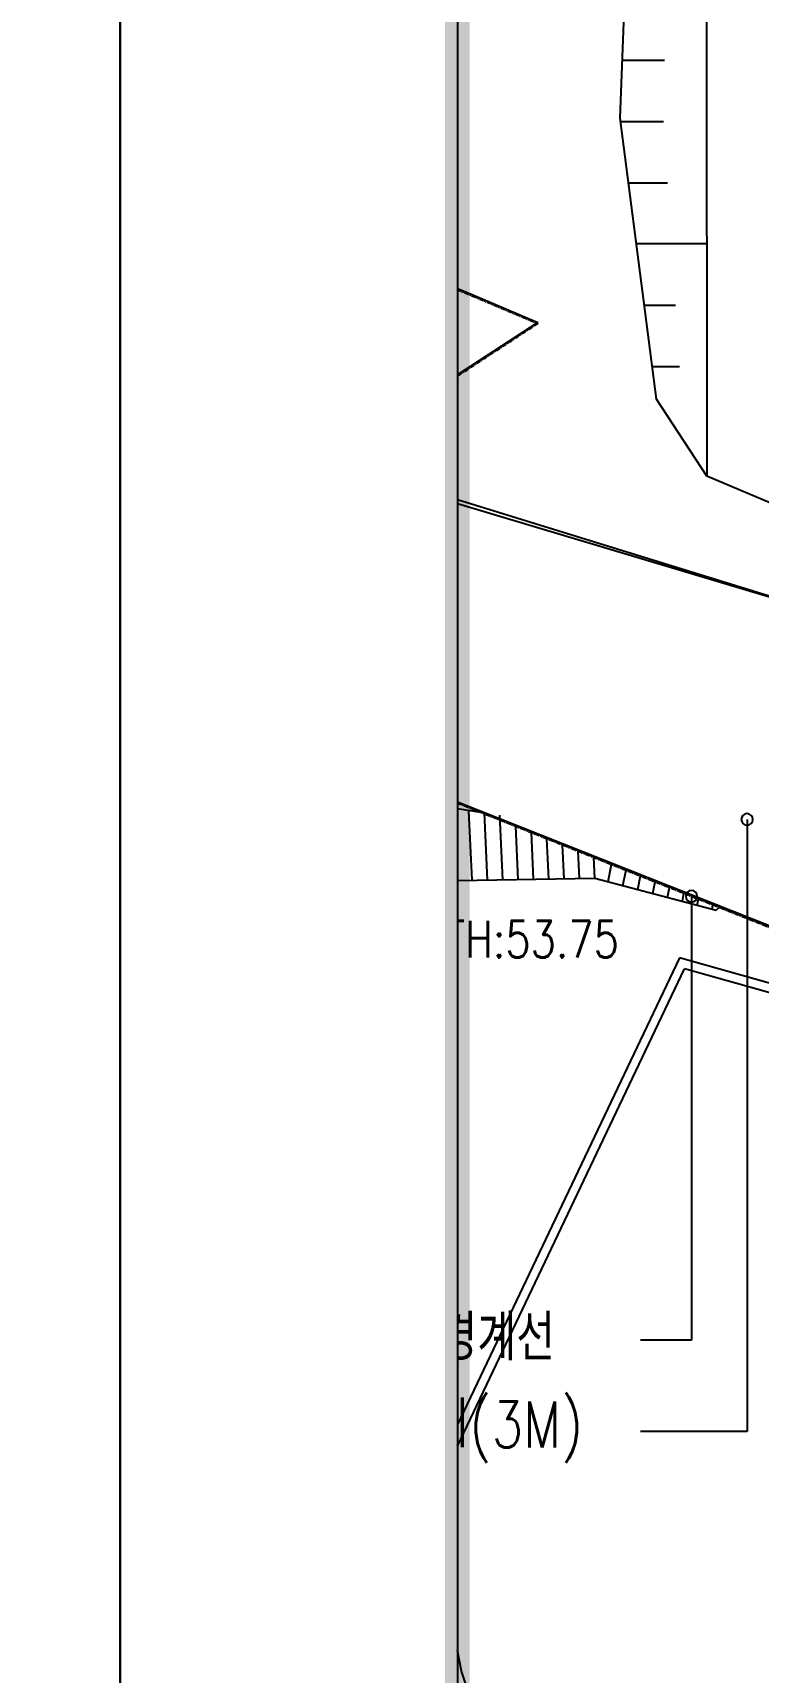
# Model space of a CAD drawing. Header units: millimetres. Extents: x 1145859089 to 1147511753, y -1047484727 to -1047247487.
# Drawn here: x 1146186768 to 1146210435, y -1047406576 to -1047353084 of the extents above; entities that cross this region are included whole.
import ezdxf
from ezdxf.xclip import XClip

# ---------------------------------------------------------------- set-up
doc = ezdxf.new("R2010")
doc.units = ezdxf.units.MM
doc.header["$LTSCALE"] = 100
doc.header["$MEASUREMENT"] = 0
doc.header["$XCLIPFRAME"] = 2
doc.linetypes.add('단지배치도$0$PHANTOM', pattern=[2.5, 1.25, -0.25, 0.25, -0.25, 0.25, -0.25])
doc.layers.get('0').update_dxf_attribs({"linetype": 'CONTINUOUS'})
doc.layers.get('Defpoints').update_dxf_attribs({"linetype": 'CONTINUOUS'})
for name, color, linetype in [('SHEET', 7, 'CONTINUOUS'), ('SHEET$0$BDR', 4, 'CONTINUOUS'), ('SHEET$0$sheet', 3, 'CONTINUOUS'), ('XREF', 135, 'CONTINUOUS'), ('단지배치도$0$S240910', 33, 'CONTINUOUS'), ('단지배치도$0$W240910', 135, 'CONTINUOUS')]:
    doc.layers.add(name, color=color, linetype=linetype)
doc.styles.add('단지배치도$0$WS1', font='romans.shx', dxfattribs={"width": 0.8, "bigfont": 'whgtxt.shx'})

# ---------------------------------------------------------------- blocks, each defined once
blk = doc.blocks.new('SHEET$0$zw$653F')
at = {"layer": 'Defpoints', "color": 0}
blk.add_lwpolyline([(826.33, 0), (0, 0), (0, -593.1), (826.33, -593.1)], close=True, dxfattribs=at)
at = {"layer": 'SHEET$0$sheet', "const_width": 2}
blk.add_lwpolyline([(27.5, -27.5), (813.83, -27.5), (813.83, -579), (27.5, -579)], close=True, dxfattribs=at)
blk = doc.blocks.new('SHEET$0$미소건축시트')
blk.add_blockref('SHEET$0$zw$653F', (0, 593.1))
blk = doc.blocks.new('SHEET')
at = {"layer": 'SHEET$0$BDR', "xscale": 100, "yscale": 100, "zscale": 100}
blk.add_blockref('SHEET$0$미소건축시트', (1200122, -1758265), dxfattribs=at)
blk = doc.blocks.new('단지배치도$0$zw$9902')
at = {"layer": '단지배치도$0$W240910'}
for p, q in [((-59921, 26133), (-59919, 3817)), ((-62740, 15499), (-62371, 24999)), ((-62666, 17395), (-61293, 17395)), ((-61559, 6333), (-62740, 15499)), ((-62727, 15395), (-61323, 15395)), ((-62469, 13395), (-61195, 13395)), ((-76816, 12532), (-68049, 7083)), ((-74146, 12509), (-67552, 9730)), ((-59920, 11395), (-62212, 11395)), ((-67552, 9730), (-65433, 8836)), ((-61954, 9395), (-60937, 9395)), ((-65433, 8836), (-81284, -1547)), ((-61696, 7395), (-60808, 7395)), ((-59919, 3817), (-61559, 6333)), ((-72656, 4306), (-28606, -8867)), ((-72242, 4348), (-28314, -9226)), ((-47288, -1514), (-59919, 3817)), ((-81284, -1547), (-54507, -12212)), ((-28393, -22544), (-81275, -1582)), ((-67285, -7153), (-70479, -6686)), ((-67567, -9368), (-67677, -7096)), ((-67067, -9359), (-67173, -7169)), ((-66566, -9351), (-66669, -7243)), ((-58603, -7381), (-58603, -27355)), ((-66066, -9342), (-66151, -7605)), ((-65566, -9333), (-65640, -7808)), ((-65066, -9324), (-65130, -8011)), ((-64566, -9316), (-64619, -8214)), ((-64066, -9307), (-64109, -8418)), ((-63565, -9298), (-63598, -8621)), ((-63134, -9412), (-63020, -8851)), ((-62650, -9540), (-62548, -9039)), ((-69259, -9398), (-63565, -9298)), ((-63565, -9298), (-59615, -10343)), ((-62165, -9668), (-62076, -9227)), ((-61681, -9796), (-61604, -9415)), ((-61197, -9924), (-61132, -9603)), ((-60713, -10052), (-60660, -9791)), ((-60415, -9889), (-60415, -24368)), ((-60229, -10180), (-60188, -9979)), ((-59744, -10309), (-59716, -10167)), ((-59615, -10343), (-59508, -10250)), ((-60808, -11900), (-68403, -27866)), ((-68132, -27995), (-60646, -12257)), ((-57494, -12831), (-60808, -11900)), ((-57583, -13118), (-60646, -12257)), ((-60415, -24368), (-62074, -24368)), ((-58603, -27355), (-62074, -27355)), ((-67924, -35168), (-68557, -31845)), ((-66873, -38245), (-67924, -35168))]:
    blk.add_line(p, q, dxfattribs=at)
at = {"layer": '단지배치도$0$W240910', "linetype": '단지배치도$0$PHANTOM'}
for p, q in [((-74139, 12473), (-67547, 9693)), ((-67547, 9693), (-65428, 8800)), ((-65428, 8800), (-81275, -1582)), ((-81275, -1582), (-54502, -12243))]:
    blk.add_line(p, q, dxfattribs=at)
at = {"layer": '단지배치도$0$W240910'}
for centre, start, end in [((-58603, -7381), 0, 180), ((-58603, -7381), 180, 0), ((-60415, -9889), 0, 180), ((-60415, -9889), 180, 0)]:
    blk.add_arc(centre, 188, start, end, dxfattribs=at)
at = {"layer": '단지배치도$0$S240910', "style": '단지배치도$0$WS1', "width": 0.8}
for s, height, p in [('FH:53.75', 1200, (-68544, -11887)), ('인접대지경계선', 1500, (-73751, -25036)), ('대지안의 공지(3M)', 1500, (-76094, -27871))]:
    blk.add_text(s, height=height, dxfattribs=at).set_placement(p)
blk = doc.blocks.new('단지배치도')
blk.add_blockref('단지배치도$0$zw$9902', (141034, 142437))

msp = doc.modelspace()

# ---------------------------------------------------------------- block references
at = {"layer": 'SHEET', "linetype": 'Continuous', "ltscale": 2, "xscale": 4, "yscale": 4, "zscale": 4}
for p in [(1141058600.584654, -1040451665.300647), (1141389133.38496, -1040451665.300647)]:
    msp.add_blockref('SHEET', p, dxfattribs=at)
at = {"layer": 'XREF'}
ref = msp.add_blockref('단지배치도', (1146127639.433662, -1047513806.462535), dxfattribs=at)
XClip(ref).set_block_clipping_path([(72982.4064819524, 34919.7593965302), (360382.4067475507, 255319.7593436702)])

doc.saveas('drawing.dxf')
